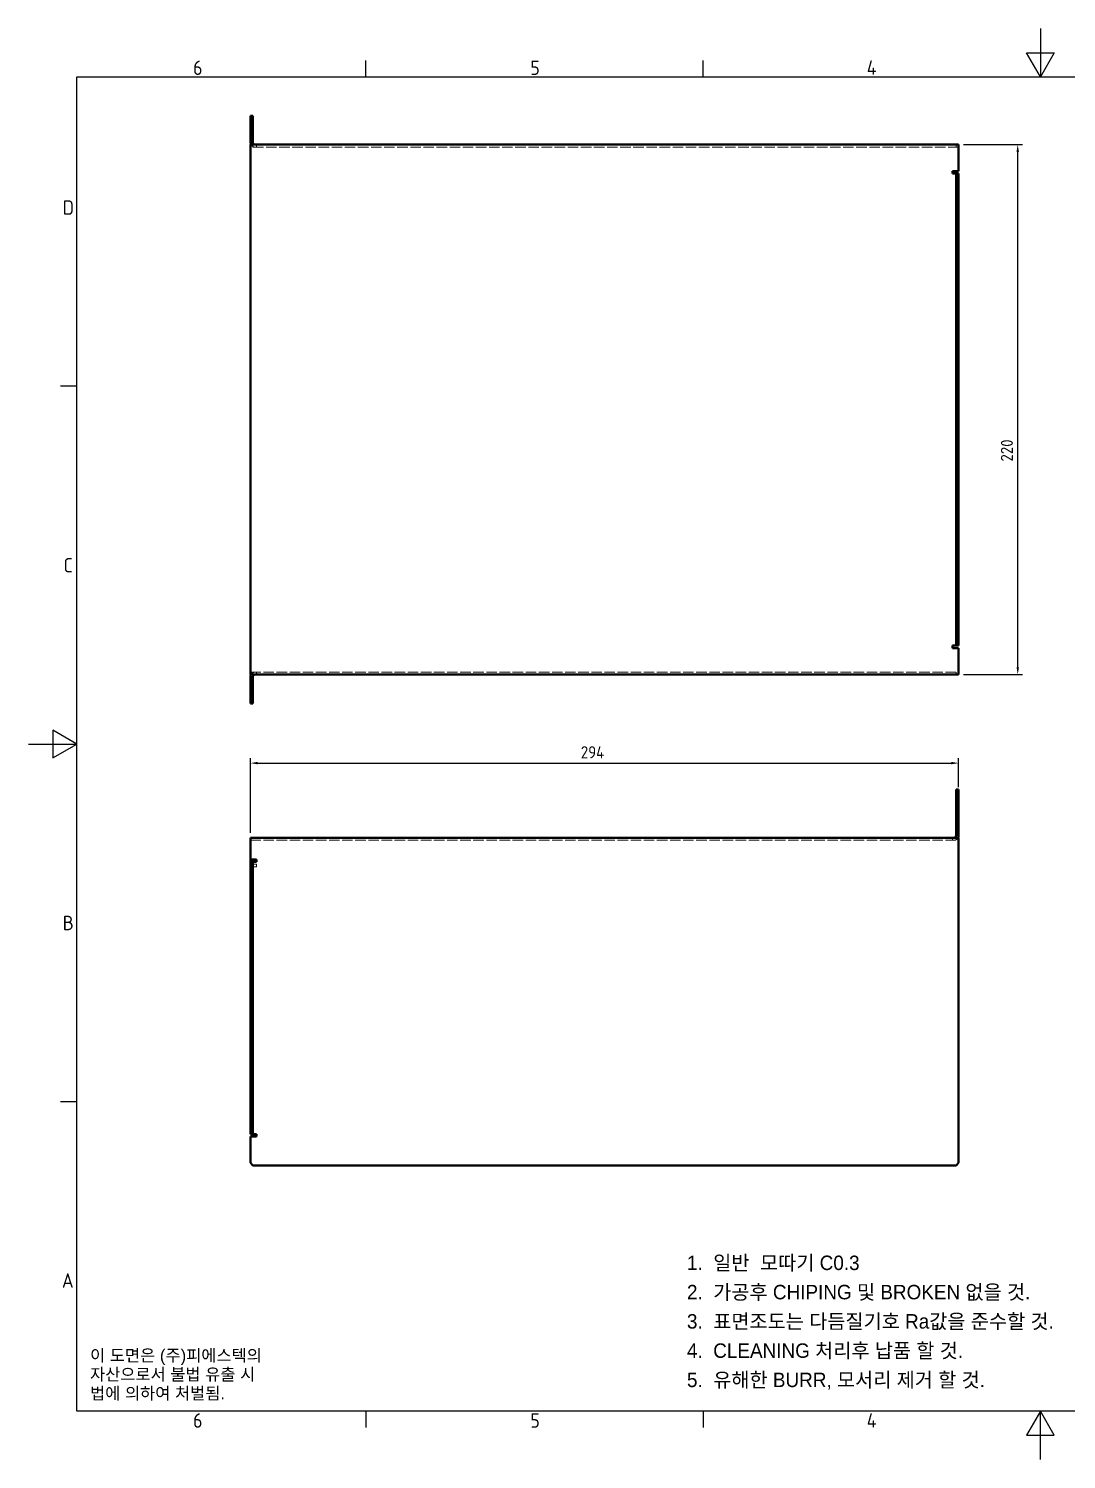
# Model space of a CAD drawing. Header units: millimetres. Extents: x 0 to 840, y 0 to 594.
# Drawn here: x 0 to 431, y 0 to 594 of the extents above; entities that cross this region are included whole.
import ezdxf

# ---------------------------------------------------------------- set-up
doc = ezdxf.new("R2010")
doc.units = ezdxf.units.MM
doc.header["$LTSCALE"] = 2
doc.linetypes.add('DASHED', pattern=[0.2067, 0.1654, -0.0413])
doc.layers.get('0').update_dxf_attribs({"color": 3, "lineweight": 25})
for name, color, linetype, lineweight in [('가려진 것(ISO)', 2, 'DASHED', 18), ('가시적인 것(ISO)', 3, 'Continuous', 40), ('경계(ISO)', 7, 'Continuous', 25), ('기호(ISO)', 5, 'Continuous', 25), ('치수(ISO)', 2, 'Continuous', 25)]:
    doc.layers.add(name, color=color, linetype=linetype, lineweight=lineweight)
doc.styles.add('ISO Proportional', font='arial.ttf')
doc.styles.add('문자 텍스트_M2B', font='isocp.shx')
doc.styles.add('문자 텍스트_PSTEK_POSCO', font='isocp.shx')
doc.styles.add('치수 텍스트_PSTEK_POSCO', font='isocp.shx')
doc.dimstyles.new('치수_PSTEK_POSCO', dxfattribs={"dimscale": 2, "dimtxt": 2.5, "dimasz": 1.5, "dimexe": 1, "dimexo": 1, "dimgap": 1, "dimtad": 1, "dimrnd": 1e-08, "dimdsep": 46, "dimtxsty": '치수 텍스트_PSTEK_POSCO', "dimcen": 0.09, "dimdle": 10, "dimclrd": 7, "dimclre": 7, "dimclrt": 2, "dimadec": 1, "dimazin": 2, "dimtfac": 1, "dimtmove": 0, "dimatfit": 3, "dimfxl": 0, "dimtolj": 1, "dimlwd": -1, "dimlwe": -1, "dimarcsym": 0})

# ---------------------------------------------------------------- blocks, each defined once
blk = doc.blocks.new('경계 Default Border')
at = {"layer": '경계(ISO)'}
for p, q in [((70, 287), (70, 290.4)), ((140, 287), (140, 290.4)), ((10, 222.75), (6.6, 222.75)), ((10, 74.25), (6.6, 74.25)), ((70, 10), (70, 6.6)), ((140, 10), (140, 6.6))]:
    blk.add_line(p, q, dxfattribs=at)
at = {"layer": '경계(ISO)', "flags": 128}
for points in [[(210, 297), (210, 287), (207.11, 292), (212.89, 292), (210, 287)], [(10, 10), (10, 287), (410, 287), (410, 10), (10, 10)], [(0, 148.5), (10, 148.5), (5, 151.39), (5, 145.61), (10, 148.5)], [(210, 0), (210, 10), (207.11, 5), (212.89, 5), (210, 10)]]:
    blk.add_lwpolyline(points, dxfattribs=at)
at = {"layer": '경계(ISO)', "color": 2, "char_height": 3, "attachment_point": 7, "style": '문자 텍스트_M2B'}
for s, insert in [('6', (34.14, 287.37)), ('5', (104.14, 287.37)), ('4', (173.97, 287.4)), ('D', (7.08, 258.35)), ('C', (7.24, 184.1)), ('B', (7.08, 109.85)), ('A', (6.91, 35.62)), ('6', (34.14, 6.57)), ('5', (104.14, 6.57)), ('4', (173.97, 6.6))]:
    blk.add_mtext(s, dxfattribs=dict(at, insert=insert))
blk = doc.blocks.new('*D33')
at = {"layer": 'Defpoints', "color": 0, "transparency": 16777216}
for p in [(386.05, 289.07), (386.05, 277.07), (92.05, 258.07)]:
    blk.add_point(p, dxfattribs=at)
at = {"layer": '치수(ISO)', "color": 7, "transparency": 16777216}
for p, q in [((92.05, 260.07), (92.05, 291.07)), ((386.05, 279.07), (386.05, 291.07)), ((95.05, 289.07), (383.05, 289.07))]:
    blk.add_line(p, q, dxfattribs=at)
for points in [[(95.05, 289.57), (95.05, 288.57), (92.05, 289.07)], [(383.05, 289.57), (383.05, 288.57), (386.05, 289.07)]]:
    blk.add_solid(points, dxfattribs=at)
at = {"layer": '치수(ISO)', "color": 2, "transparency": 16777216, "insert": (229.23, 293.57), "char_height": 5, "attachment_point": 4, "style": '치수 텍스트_PSTEK_POSCO'}
blk.add_mtext('\\A1;294', dxfattribs=at)
blk = doc.blocks.new('*D34')
at = {"layer": 'Defpoints', "color": 0, "transparency": 16777216}
for p in [(386.05, 545.83), (410.61, 545.83), (386.05, 325.83)]:
    blk.add_point(p, dxfattribs=at)
at = {"layer": '치수(ISO)', "color": 7, "transparency": 16777216}
for p, q in [((388.05, 545.83), (412.61, 545.83)), ((410.61, 328.83), (410.61, 542.83)), ((388.05, 325.83), (412.61, 325.83))]:
    blk.add_line(p, q, dxfattribs=at)
for points in [[(410.11, 542.83), (411.11, 542.83), (410.61, 545.83)], [(410.11, 328.83), (411.11, 328.83), (410.61, 325.83)]]:
    blk.add_solid(points, dxfattribs=at)
at = {"layer": '치수(ISO)', "color": 2, "transparency": 16777216, "insert": (406.11, 414.24), "char_height": 5, "attachment_point": 4, "rotation": 90, "style": '치수 텍스트_PSTEK_POSCO'}
blk.add_mtext('\\A1;220', dxfattribs=at)
blk = doc.blocks.new('주석-STS 판금')
at = {"layer": '기호(ISO)', "color": 2, "insert": (-40.78, 13.83), "char_height": 3, "width": 104.0081, "attachment_point": 1, "line_spacing_factor": 1.214608, "style": 'ISO Proportional'}
blk.add_mtext('\\f굴림|b0|i0;\\H3.0000;1.  일반  모따기 C0.3\\P2.  가공후 CHIPING 및 BROKEN 없을 것.\\P3.  표면조도는 다듬질기호 Ra값을 준수할 것.\\P4.  CLEANING 처리후 납품 할 것.\\P5.  유해한 BURR, 모서리 제거 할 것.', dxfattribs=at)

msp = doc.modelspace()

# ---------------------------------------------------------------- linework, layer by layer
at = {"layer": '가려진 것(ISO)', "ltscale": 0.952248}
for p, q in [((93.052, 555.33), (92.052, 555.33)), ((93.052, 550.33), (92.052, 550.33)), ((93.052, 545.83), (93.052, 544.83)), ((94.552, 545.83), (94.552, 544.83)), ((385.052, 544.83), (385.052, 545.83)), ((385.052, 513.83), (386.052, 513.83)), ((385.052, 507.83), (386.052, 507.83)), ((385.052, 363.83), (386.052, 363.83)), ((385.052, 357.83), (386.052, 357.83)), ((93.052, 326.83), (93.052, 325.83)), ((94.552, 325.83), (94.552, 326.83)), ((385.052, 325.83), (385.052, 326.83)), ((93.052, 321.33), (92.052, 321.33)), ((93.052, 316.33), (92.052, 316.33)), ((385.052, 276.073), (386.052, 276.073)), ((385.052, 267.073), (386.052, 267.073)), ((383.552, 258.073), (383.552, 257.073)), ((93.052, 245.073), (92.052, 245.073)), ((94.552, 247.073), (94.552, 246.073)), ((93.052, 235.073), (92.052, 235.073)), ((93.052, 227.073), (92.052, 227.073)), ((93.052, 155.073), (92.052, 155.073)), ((93.052, 147.073), (92.052, 147.073))]:
    msp.add_line(p, q, dxfattribs=at)
at = {"layer": '가려진 것(ISO)', "ltscale": 13.169919}
for p, q in [((386.052, 544.83), (92.052, 544.83)), ((92.052, 326.83), (386.052, 326.83)), ((92.052, 257.073), (386.052, 257.073))]:
    msp.add_line(p, q, dxfattribs=at)
at = {"layer": '가려진 것(ISO)', "ltscale": 2.991791}
msp.add_line((94.052, 246.073), (92.052, 246.073), dxfattribs=at)
at = {"layer": '가려진 것(ISO)', "ltscale": 1.428422}
msp.add_line((93.052, 247.073), (94.552, 247.073), dxfattribs=at)
at = {"layer": '가려진 것(ISO)', "ltscale": 0.476074}
msp.add_line((94.552, 246.073), (94.052, 246.073), dxfattribs=at)
at = {"layer": '가려진 것(ISO)', "ltscale": 1.994494}
for centre, start, end in [((94.052, 546.83), 210, 270), ((94.052, 324.83), 90, 150), ((384.052, 259.073), 270, 330)]:
    msp.add_arc(centre, 2, start, end, dxfattribs=at)
at = {"layer": '가시적인 것(ISO)'}
for p, q in [((92.052, 557.83), (92.052, 556.83)), ((93.052, 557.83), (92.052, 557.83)), ((92.052, 556.83), (93.052, 556.83)), ((92.052, 556.83), (92.052, 546.83)), ((93.052, 556.83), (93.052, 557.83)), ((93.052, 556.83), (93.052, 546.83)), ((92.052, 545.83), (386.052, 545.83)), ((92.052, 545.83), (92.052, 543.83)), ((92.052, 325.83), (92.052, 543.83)), ((386.052, 543.83), (386.052, 545.83)), ((386.052, 543.83), (386.052, 534.83)), ((383.552, 534.83), (386.052, 534.83)), ((383.552, 533.83), (383.552, 534.83)), ((384.052, 533.83), (383.552, 533.83)), ((385.052, 533.83), (384.052, 533.83)), ((386.052, 533.83), (385.052, 533.83)), ((385.052, 533.83), (385.052, 532.83)), ((385.052, 532.83), (386.052, 532.83)), ((385.052, 338.83), (385.052, 532.83)), ((386.052, 532.83), (386.052, 533.83)), ((386.052, 338.83), (386.052, 532.83)), ((386.052, 338.83), (385.052, 338.83)), ((385.052, 338.83), (385.052, 337.83)), ((386.052, 337.83), (386.052, 338.83)), ((383.552, 337.83), (384.052, 337.83)), ((383.552, 336.83), (383.552, 337.83)), ((386.052, 336.83), (383.552, 336.83)), ((385.052, 337.83), (384.052, 337.83)), ((385.052, 337.83), (386.052, 337.83)), ((386.052, 336.83), (386.052, 325.83)), ((92.052, 325.83), (386.052, 325.83)), ((92.052, 324.83), (92.052, 314.83)), ((93.052, 314.83), (93.052, 324.83)), ((92.052, 314.83), (92.052, 313.83)), ((93.052, 314.83), (92.052, 314.83)), ((93.052, 313.83), (93.052, 314.83)), ((92.052, 313.83), (93.052, 313.83)), ((386.052, 278.073), (385.052, 278.073)), ((385.052, 278.073), (385.052, 277.073)), ((385.052, 277.073), (386.052, 277.073)), ((385.052, 277.073), (385.052, 259.073)), ((386.052, 277.073), (386.052, 278.073)), ((386.052, 259.073), (386.052, 277.073)), ((92.052, 258.073), (386.052, 258.073)), ((92.052, 249.073), (92.052, 258.073)), ((386.052, 258.073), (386.052, 123.073)), ((92.052, 249.073), (92.052, 248.073)), ((92.052, 249.073), (94.552, 249.073)), ((92.052, 248.073), (92.052, 247.073)), ((93.052, 248.073), (92.052, 248.073)), ((92.052, 247.073), (93.052, 247.073)), ((92.052, 247.073), (92.052, 136.073)), ((93.052, 248.073), (94.052, 248.073)), ((93.052, 247.073), (93.052, 248.073)), ((93.052, 247.073), (93.052, 136.073)), ((94.552, 248.073), (94.052, 248.073)), ((94.552, 249.073), (94.552, 248.073)), ((92.052, 136.073), (92.052, 135.073)), ((93.052, 136.073), (92.052, 136.073)), ((92.052, 135.073), (93.052, 135.073)), ((92.052, 134.073), (92.052, 123.073)), ((94.552, 134.073), (92.052, 134.073)), ((93.052, 135.073), (93.052, 136.073)), ((93.052, 135.073), (94.052, 135.073)), ((94.052, 135.073), (94.552, 135.073)), ((94.552, 135.073), (94.552, 134.073)), ((93.052, 122.073), (92.052, 123.073)), ((93.052, 122.073), (385.052, 122.073)), ((386.052, 123.073), (385.052, 122.073))]:
    msp.add_line(p, q, dxfattribs=at)
for centre, radius, start, end in [((94.052, 546.83), 2, 180, 210), ((94.052, 546.83), 1, 180, 270), ((94.052, 324.83), 2, 150, 180), ((94.052, 324.83), 1, 90, 180), ((384.052, 259.073), 1, 270, 0), ((384.052, 259.073), 2, 330, 0)]:
    msp.add_arc(centre, radius, start, end, dxfattribs=at)

# ---------------------------------------------------------------- block references
at = {"xscale": 2, "yscale": 2, "zscale": 2}
for name, p in [('경계 Default Border', (0, 0)), ('주석-STS 판금', (354.849, 56.942))]:
    msp.add_blockref(name, p, dxfattribs=at)

# ---------------------------------------------------------------- texts
at = {"layer": '기호(ISO)', "color": 2, "insert": (25.51, 35.029), "char_height": 5, "width": 78.61221, "attachment_point": 4, "line_spacing_factor": 0.944221, "style": '문자 텍스트_PSTEK_POSCO'}
msp.add_mtext('{\\fArial|b0|i0;\\H5.0000;이 도면은 (주)피에스텍의\\P자산으로서 불법 유출 시 \\P법에 의하여 처벌됨.}', dxfattribs=at)

# ---------------------------------------------------------------- dimensions: what is measured, and where the dimension line sits
at = {"layer": '치수(ISO)', "color": 7}
dim = msp.add_linear_dim(base=(410.614, 545.83), p1=(386.052, 325.83), p2=(386.052, 545.83), angle=90, dimstyle='치수_PSTEK_POSCO', override={"dimdec": 2, "dimtp": 0, "dimtm": 0, "dimtdec": 2, "dimtofl": 0, "dimatfit": 1}, dxfattribs=at)
dim.commit()
dim.dimension.update_dxf_attribs({"geometry": '*D34', "text_midpoint": (410.614, 418.807), "dimtype": 160})
dim = msp.add_linear_dim(base=(386.052, 289.074), p1=(92.052, 258.073), p2=(386.052, 277.073), dimstyle='치수_PSTEK_POSCO', override={"dimdec": 2, "dimtp": 0, "dimtm": 0, "dimtdec": 2, "dimtofl": 0, "dimatfit": 1}, dxfattribs=at)
dim.commit()
dim.dimension.update_dxf_attribs({"geometry": '*D33', "text_midpoint": (234.052, 289.074), "dimtype": 160})

doc.saveas('drawing.dxf')
